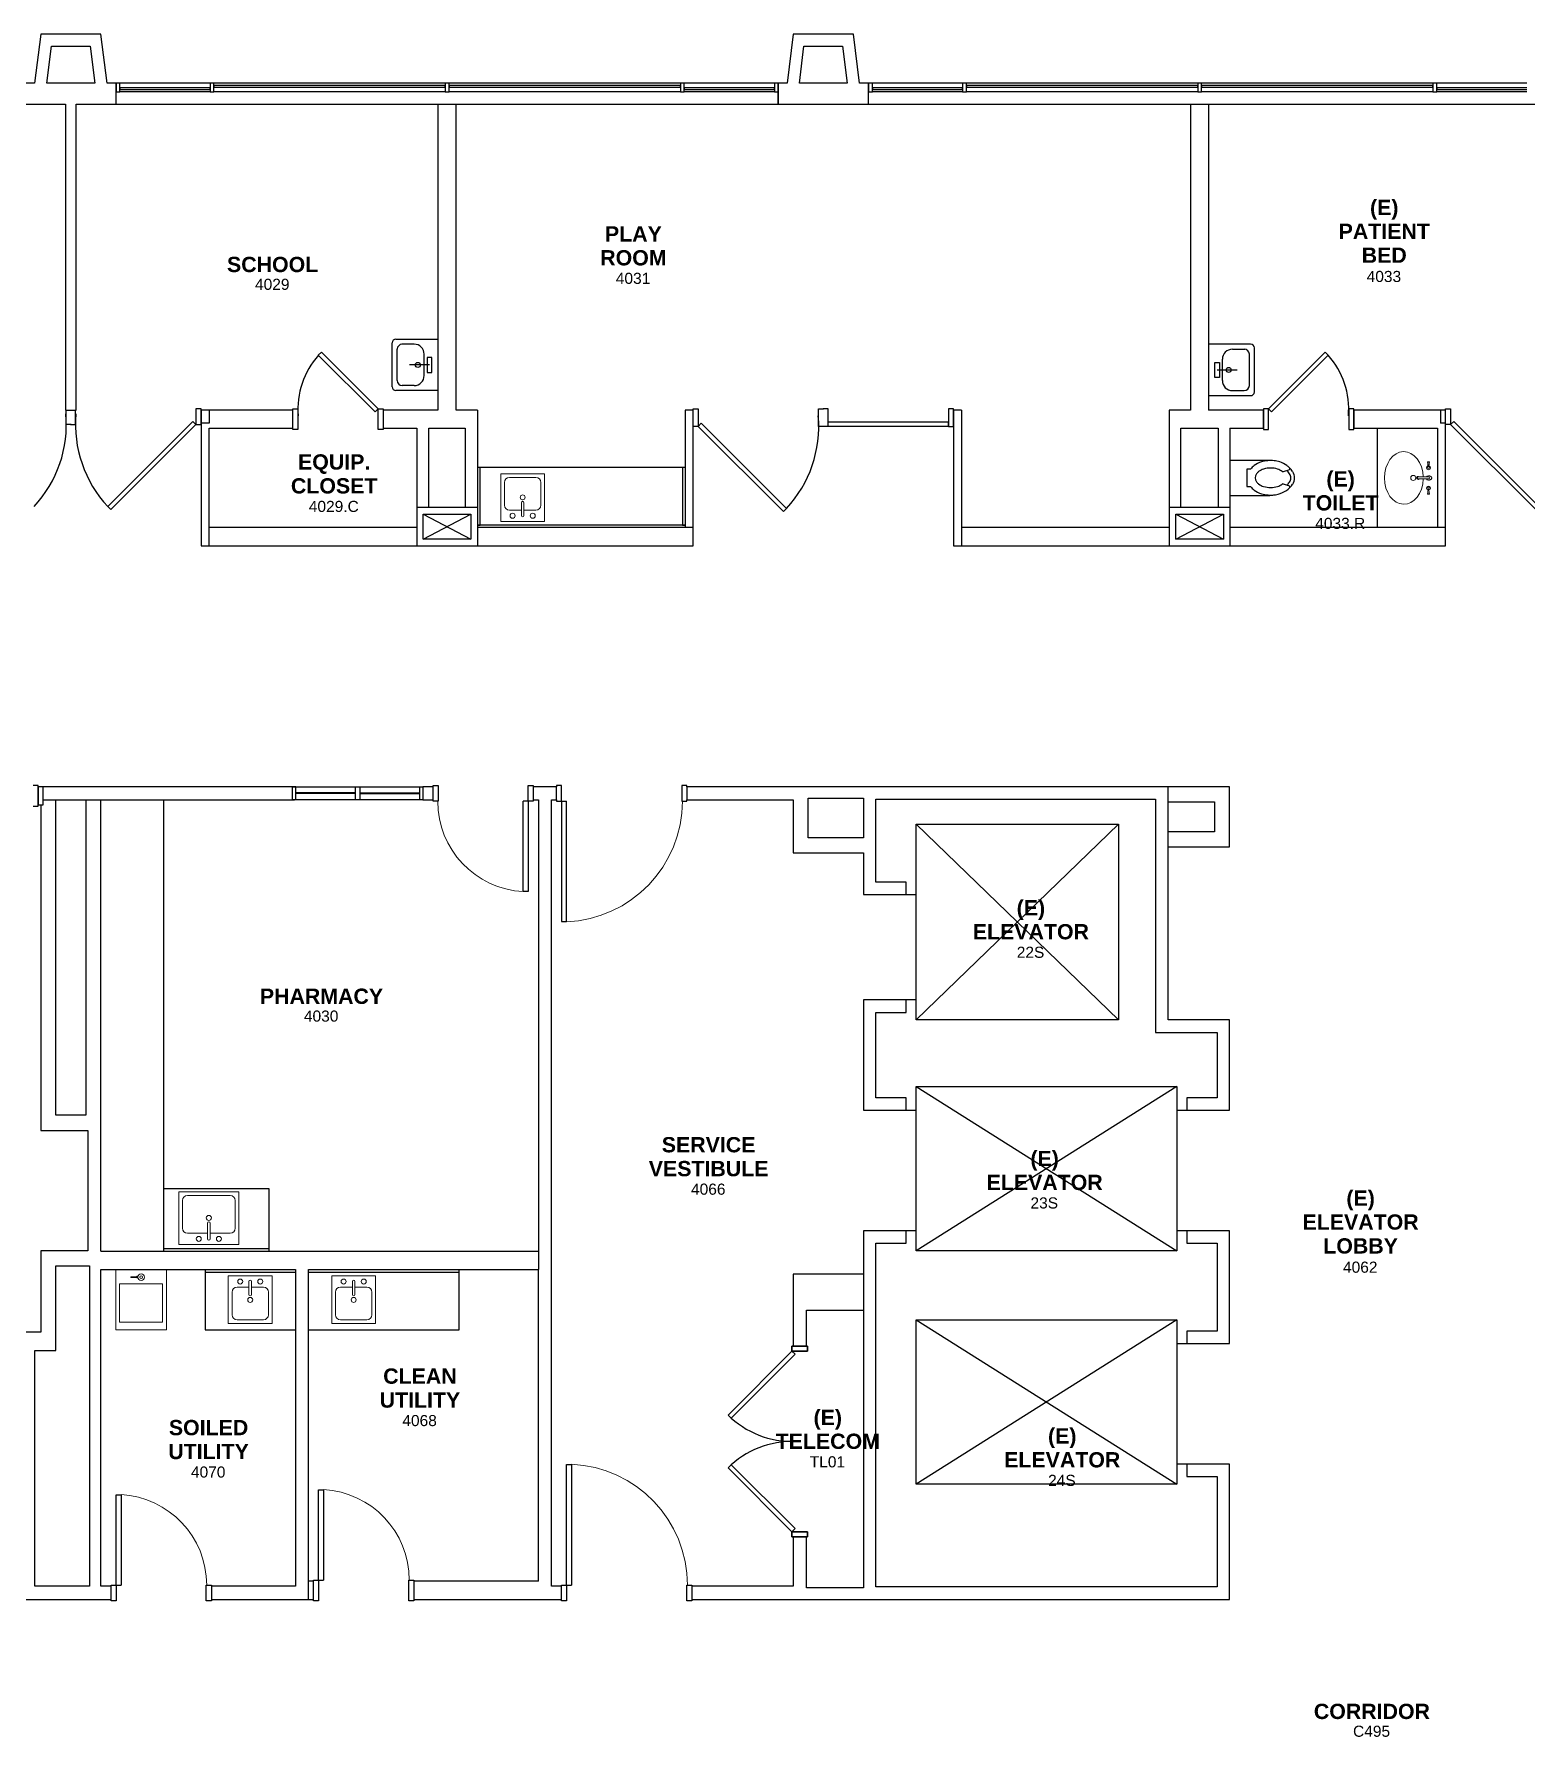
# Model space of a CAD drawing. Header units: inches. Extents: x -3235 to 3296, y 161 to 2924.
# Drawn here: x 1766 to 2361, y 1898 to 2576 of the extents above; entities that cross this region are included whole.
import ezdxf

# ---------------------------------------------------------------- set-up
doc = ezdxf.new("R2010")
doc.units = ezdxf.units.IN
doc.header["$LTSCALE"] = 96
doc.header["$MEASUREMENT"] = 0
for name, color, linetype, lineweight in [('A-AREA-IDEN', 4, 'CONTINUOUS', 9), ('A-DOOR-FRAM', 1, 'CONTINUOUS', 30), ('A-GLAZ-FRAM', 6, 'CONTINUOUS', 30)]:
    doc.layers.add(name, color=color, linetype=linetype, lineweight=lineweight)
for name, color, linetype in [('A-DOOR', 2, 'CONTINUOUS'), ('A-FLOR-CASE', 3, 'CONTINUOUS'), ('A-FLOR-EVTR', 1, 'CONTINUOUS'), ('A-FLOR-PFIX', 2, 'CONTINUOUS'), ('A-GLAZ', 2, 'CONTINUOUS'), ('A-GLAZ-SILL', 1, 'CONTINUOUS'), ('A-SHAFT', 1, 'CONTINUOUS'), ('A-WALL-FULL', 6, 'CONTINUOUS')]:
    doc.layers.add(name, color=color, linetype=linetype)
doc.styles.add('ARIAL', font='arial.ttf')
doc.styles.add('Arial_B', font='arialbd.ttf', dxfattribs={"height": 6.088537})

# ---------------------------------------------------------------- blocks, each defined once
blk = doc.blocks.new('Summit-door-single-wrapped - 48x84-F-4089986-258679-fp04')
at = {"layer": 'A-DOOR', "lineweight": 30}
for p, q in [((18.75, 48.56), (18.75, 0.56)), ((20.75, 48.56), (18.75, 48.56)), ((20.75, 0.56), (20.75, 48.56)), ((20.75, 0.56), (18.75, 0.56))]:
    blk.add_line(p, q, dxfattribs=at)
at = {"layer": 'A-DOOR', "lineweight": 9}
blk.add_arc((20.75, 0.56), 48.18, 92.37887, 180.00139, dxfattribs=at)
at = {"layer": 'A-DOOR-FRAM'}
for p, q in [((-29.25, 0.56), (-29.25, 0.06)), ((-27.25, 0.56), (-29.25, 0.56)), ((-27.25, -5.69), (-27.25, 0.56)), ((22.75, 0.56), (20.75, 0.56)), ((20.75, 0.56), (20.75, -5.69)), ((22.75, 0.06), (22.75, 0.56)), ((-29.25, -5.19), (-29.25, -5.69)), ((-29.25, -5.69), (-27.25, -5.69)), ((20.75, -5.69), (22.75, -5.69)), ((22.75, -5.69), (22.75, -5.19))]:
    blk.add_line(p, q, dxfattribs=at)
blk = doc.blocks.new('Summit-door-single-wrapped - 36x84-F-4089950-258679-fp04')
at = {"layer": 'A-DOOR', "lineweight": 30}
for p, q in [((14.75, -0.56), (12.75, -0.56)), ((12.75, -36.56), (12.75, -0.56)), ((14.75, -0.56), (14.75, -36.56)), ((14.75, -36.56), (12.75, -36.56))]:
    blk.add_line(p, q, dxfattribs=at)
at = {"layer": 'A-DOOR', "lineweight": 9}
blk.add_arc((14.75, -0.56), 36.14, 179.99842, 266.82747, dxfattribs=at)
at = {"layer": 'A-DOOR-FRAM'}
for p, q in [((-23.25, 5.69), (-21.25, 5.69)), ((-23.25, 5.19), (-23.25, 5.69)), ((-21.25, 5.69), (-21.25, -0.56)), ((14.75, 5.69), (16.75, 5.69)), ((14.75, -0.56), (14.75, 5.69)), ((16.75, 5.69), (16.75, 5.19)), ((-23.25, -0.56), (-23.25, -0.06)), ((-21.25, -0.56), (-23.25, -0.56)), ((16.75, -0.56), (14.75, -0.56)), ((16.75, -0.06), (16.75, -0.56))]:
    blk.add_line(p, q, dxfattribs=at)
blk = doc.blocks.new('Summit-door-single-wrapped - 36x84-F-4090012-258679-fp04')
at = {"layer": 'A-DOOR', "lineweight": 30}
for p, q in [((14.75, -1.56), (12.75, -1.56)), ((12.75, -37.56), (12.75, -1.56)), ((14.75, -1.56), (14.75, -37.56)), ((14.75, -37.56), (12.75, -37.56))]:
    blk.add_line(p, q, dxfattribs=at)
at = {"layer": 'A-DOOR', "lineweight": 9}
blk.add_arc((14.75, -1.56), 36.14, 179.99842, 266.82747, dxfattribs=at)
at = {"layer": 'A-DOOR-FRAM'}
for p, q in [((-23.25, 6.69), (-21.25, 6.69)), ((-23.25, 6.19), (-23.25, 6.69)), ((-21.25, 6.69), (-21.25, -1.56)), ((14.75, 6.69), (16.75, 6.69)), ((14.75, -1.56), (14.75, 6.69)), ((16.75, 6.69), (16.75, 6.19)), ((-23.25, -1.56), (-23.25, -1.06)), ((-21.25, -1.56), (-23.25, -1.56)), ((16.75, -1.56), (14.75, -1.56)), ((16.75, -1.06), (16.75, -1.56))]:
    blk.add_line(p, q, dxfattribs=at)
blk = doc.blocks.new('Summit-door-single-wrapped - 48x84-F-4089983-258679-fp04')
at = {"layer": 'A-DOOR', "lineweight": 30}
for p, q in [((20.75, -0.56), (18.75, -0.56)), ((18.75, -48.56), (18.75, -0.56)), ((20.75, -0.56), (20.75, -48.56)), ((20.75, -48.56), (18.75, -48.56))]:
    blk.add_line(p, q, dxfattribs=at)
at = {"layer": 'A-DOOR', "lineweight": 9}
blk.add_arc((20.75, -0.56), 48.18, 179.99861, 267.62113, dxfattribs=at)
at = {"layer": 'A-DOOR-FRAM'}
for p, q in [((-29.25, 5.69), (-27.25, 5.69)), ((-29.25, 5.19), (-29.25, 5.69)), ((-27.25, 5.69), (-27.25, -0.56)), ((20.75, 5.69), (22.75, 5.69)), ((20.75, -0.56), (20.75, 5.69)), ((22.75, 5.69), (22.75, 5.19)), ((-29.25, -0.56), (-29.25, -0.06)), ((-27.25, -0.56), (-29.25, -0.56)), ((22.75, -0.56), (20.75, -0.56)), ((22.75, -0.06), (22.75, -0.56))]:
    blk.add_line(p, q, dxfattribs=at)
blk = doc.blocks.new('cw-countertop-one-side - cw-countertop-one-side-24D-1624115-258679-fp04')
at = {"layer": 'A-FLOR-CASE'}
blk.add_line((15.63, 11.5), (-24, 11.5), dxfattribs=at)
blk = doc.blocks.new('cw-countertop-one-side - cw-countertop-one-side-24D-4114668-258679-fp04')
at = {"layer": 'A-FLOR-CASE'}
for p, q in [((-24, 11.5), (58.75, 11.5)), ((-23, 11.5), (-24, 11.5)), ((-23, -11.5), (-23, 11.5)), ((58.75, 11.5), (57.75, 11.5)), ((57.75, 11.5), (57.75, -11.5)), ((-24, -11.5), (-23, -11.5)), ((-23, -11.5), (57.75, -11.5)), ((57.75, -11.5), (58.75, -11.5))]:
    blk.add_line(p, q, dxfattribs=at)
blk = doc.blocks.new('Summit-door-single-wrapped1 - 36x84-F 2-4377642-258679-fp04')
at = {"layer": 'A-DOOR', "lineweight": 30}
for p, q in [((14.75, -0.56), (12.75, -0.56)), ((12.75, -36.56), (12.75, -0.56)), ((14.75, -0.56), (14.75, -36.56)), ((14.75, -36.56), (12.75, -36.56))]:
    blk.add_line(p, q, dxfattribs=at)
at = {"layer": 'A-DOOR', "lineweight": 9}
blk.add_arc((14.75, -0.56), 36.14, 179.99842, 266.82747, dxfattribs=at)
at = {"layer": 'A-DOOR-FRAM'}
for p, q in [((-23.25, 5.69), (-21.25, 5.69)), ((-23.25, 5.19), (-23.25, 5.69)), ((-21.25, 5.69), (-21.25, -0.56)), ((14.75, 5.69), (16.75, 5.69)), ((14.75, -0.56), (14.75, 5.69)), ((16.75, 5.69), (16.75, 5.19)), ((-23.25, -0.56), (-23.25, -0.06)), ((-21.25, -0.56), (-23.25, -0.56)), ((16.75, -0.56), (14.75, -0.56)), ((16.75, -0.06), (16.75, -0.56))]:
    blk.add_line(p, q, dxfattribs=at)
blk = doc.blocks.new('cw-countertop-one-side - cw-countertop-one-side-24D-4384442-258679-fp04')
at = {"layer": 'A-FLOR-CASE'}
for p, q in [((-24, 12.5), (-24, 11.5)), ((-24, 11.5), (-24, -11.5)), ((-24, 11.5), (12, 11.5)), ((-24, -11.5), (12, -11.5))]:
    blk.add_line(p, q, dxfattribs=at)
blk = doc.blocks.new('cw-countertop-one-side - cw-countertop-one-side-24D-4384445-258679-fp04')
at = {"layer": 'A-FLOR-CASE'}
for p, q in [((36, 11.5), (-24, 11.5)), ((-24, 11.5), (-24, -11.5)), ((36, -11.5), (-24, -11.5)), ((-24, -11.5), (-24, -12.5))]:
    blk.add_line(p, q, dxfattribs=at)
blk = doc.blocks.new('cw-countertop-one-side - cw-countertop-one-side-25D-4399708-258679-fp04')
at = {"layer": 'A-FLOR-CASE'}
for p, q in [((-24, 12.5), (-24, 11.5)), ((-24, 11.5), (-24, -12.5)), ((-24, 11.5), (18, 11.5)), ((-24, -12.5), (18, -12.5))]:
    blk.add_line(p, q, dxfattribs=at)

msp = doc.modelspace()

# ---------------------------------------------------------------- linework, layer by layer
at = {"layer": 'A-DOOR'}
for p, q in [((1880.37, 2449.75), (1879.14, 2448.51)), ((1879.14, 2448.51), (1901.76, 2425.89)), ((1903, 2427.12), (1880.37, 2449.75)), ((2258, 2427.12), (2280.63, 2449.75)), ((2281.86, 2448.51), (2259.24, 2425.89)), ((2280.63, 2449.75), (2281.86, 2448.51)), ((1903, 2427.12), (1901.76, 2425.89)), ((2082.38, 2427.12), (2080.38, 2427.12)), ((2082.38, 2420.13), (2082.38, 2427.12)), ((2132.38, 2427.12), (2130.38, 2427.12)), ((2130.38, 2427.12), (2130.38, 2420.12)), ((2132.38, 2420.12), (2132.38, 2427.12)), ((2258, 2427.12), (2259.24, 2425.89)), ((1795.2, 2388.17), (1829.14, 2422.11)), ((1830.38, 2420.87), (1796.43, 2386.93)), ((1830.38, 2420.87), (1829.14, 2422.11)), ((2030.63, 2420.12), (2031.86, 2421.36)), ((2030.63, 2420.12), (2064.57, 2386.18)), ((2065.8, 2387.42), (2031.86, 2421.36)), ((2130.38, 2420.13), (2078.67, 2420.12)), ((2082.38, 2421.88), (2130.38, 2421.88)), ((2130.38, 2420.13), (2130.38, 2421.88)), ((2130.38, 2420.12), (2132.38, 2420.12)), ((2330.63, 2420.87), (2331.86, 2422.11)), ((2330.63, 2420.87), (2364.57, 2386.93)), ((2365.8, 2388.17), (2331.86, 2422.11)), ((1796.43, 2386.93), (1795.2, 2388.17)), ((2064.57, 2386.18), (2065.8, 2387.42)), ((2068, 2051.5), (2042.54, 2026.04)), ((2043.78, 2024.81), (2069.24, 2050.26)), ((2074.25, 2053.5), (2068, 2053.5)), ((2068, 2053.5), (2068, 2051.5)), ((2068, 2051.5), (2074.25, 2051.5)), ((2068, 2051.5), (2069.24, 2050.26)), ((2074.25, 2051.5), (2074.25, 2053.5)), ((2042.54, 2026.04), (2043.78, 2024.81)), ((2042.54, 2004.96), (2043.78, 2006.19)), ((2068, 1979.5), (2042.54, 2004.96)), ((2043.78, 2006.19), (2069.24, 1980.74)), ((2068, 1979.5), (2069.24, 1980.74)), ((2074.25, 1979.5), (2068, 1979.5)), ((2068, 1979.5), (2068, 1977.5)), ((2068, 1977.5), (2074.25, 1977.5)), ((2074.25, 1977.5), (2074.25, 1979.5))]:
    msp.add_line(p, q, dxfattribs=at)
for centre, radius, start, end in [((1903, 2427.12), 31.98, 138.13643, 185), ((2258, 2427.12), 31.98, 355, 41.86357), ((1730.63, 2420.87), 48.05, 317.08738, 5), ((1830.38, 2420.87), 48.05, 175, 222.91262), ((2030.63, 2420.12), 48.05, 317.08738, 5), ((2068, 2051.5), 36, 227.78631, 275), ((2068, 1979.5), 36, 85, 132.21369)]:
    msp.add_arc(centre, radius, start, end, dxfattribs=at)
at = {"layer": 'A-FLOR-CASE'}
for p, q in [((1817.5, 2092.25), (1817.5, 2271.25)), ((1817.5, 2091.25), (1817.5, 2092.25))]:
    msp.add_line(p, q, dxfattribs=at)
at = {"layer": 'A-FLOR-EVTR'}
for p, q in [((2117.5, 2261.5), (2198.25, 2261.5)), ((2117.5, 2183.5), (2117.5, 2261.5)), ((2117.5, 2261.5), (2198.25, 2183.5)), ((2198.25, 2261.5), (2117.5, 2183.5)), ((2198.25, 2261.5), (2198.25, 2183.5)), ((2198.25, 2183.5), (2117.5, 2183.5)), ((2117.5, 2157), (2221.5, 2157)), ((2117.5, 2091.5), (2117.5, 2157)), ((2117.5, 2157), (2221.5, 2091.5)), ((2221.5, 2157), (2117.5, 2091.5)), ((2221.5, 2157), (2221.5, 2091.5)), ((2221.5, 2091.5), (2117.5, 2091.5)), ((2117.5, 2064), (2221.5, 2064)), ((2117.5, 1998.5), (2117.5, 2064)), ((2117.5, 2064), (2221.5, 1998.5)), ((2221.5, 2064), (2117.5, 1998.5)), ((2221.5, 2064), (2221.5, 1998.5)), ((2221.5, 1998.5), (2117.5, 1998.5))]:
    msp.add_line(p, q, dxfattribs=at)
at = {"layer": 'A-FLOR-PFIX'}
for p, q in [((1908.62, 2435.87), (1908.62, 2453.37)), ((1910.12, 2454.87), (1926.87, 2454.87)), ((1910.62, 2438.37), (1910.62, 2451.07)), ((1917.37, 2452.87), (1912.43, 2452.87)), ((1925.87, 2454.87), (1926.87, 2454.87)), ((2250.87, 2452.87), (2234.12, 2452.87)), ((2235.12, 2452.87), (2234.12, 2452.87)), ((2243.62, 2450.87), (2248.57, 2450.87)), ((2252.37, 2433.87), (2252.37, 2451.37)), ((1923.5, 2444.62), (1915.5, 2444.62)), ((1921.37, 2440.37), (1921.37, 2448.87)), ((1924.36, 2447.62), (1922.56, 2447.62)), ((1922.56, 2447.62), (1922.56, 2441.62)), ((1924.36, 2441.62), (1924.36, 2447.62)), ((2236.64, 2445.62), (2238.44, 2445.62)), ((2236.64, 2439.62), (2236.64, 2445.62)), ((2238.44, 2445.62), (2238.44, 2439.62)), ((2239.62, 2438.37), (2239.62, 2446.87)), ((2250.37, 2436.37), (2250.37, 2449.07)), ((1922.56, 2441.62), (1924.36, 2441.62)), ((2238.44, 2439.62), (2236.64, 2439.62)), ((2237.5, 2442.62), (2245.5, 2442.62)), ((1926.87, 2434.37), (1910.12, 2434.37)), ((1917.37, 2436.37), (1912.62, 2436.37)), ((1926.87, 2434.37), (1925.87, 2434.37)), ((2234.12, 2432.37), (2250.87, 2432.37)), ((2234.12, 2432.37), (2235.12, 2432.37)), ((2243.62, 2434.37), (2248.37, 2434.37)), ((1778.63, 2420.87), (1778.63, 2426.62)), ((1782.38, 2420.87), (1782.38, 2426.62)), ((1832.38, 2427.12), (1830.38, 2427.12)), ((1830.38, 2427.12), (1830.38, 2420.87)), ((1832.38, 2420.87), (1832.38, 2427.12)), ((1869, 2418.87), (1869, 2427.12)), ((1869, 2427.12), (1871, 2427.12)), ((1871, 2427.12), (1871, 2418.87)), ((1903, 2418.87), (1903, 2427.12)), ((1903, 2427.12), (1905, 2427.12)), ((1905, 2427.12), (1905, 2418.87)), ((2028.63, 2420.12), (2028.63, 2427.12)), ((2028.63, 2427.12), (2030.63, 2427.12)), ((2030.63, 2427.12), (2030.63, 2420.12)), ((2078.63, 2420.12), (2078.63, 2427.12)), ((2078.63, 2427.12), (2080.63, 2427.12)), ((2256, 2427.12), (2256, 2418.87)), ((2258, 2427.12), (2256, 2427.12)), ((2258, 2418.87), (2258, 2427.12)), ((2290, 2427.12), (2290, 2418.87)), ((2292, 2427.12), (2290, 2427.12)), ((2292, 2418.87), (2292, 2427.12)), ((2328.63, 2420.87), (2328.63, 2427.12)), ((2328.63, 2427.12), (2330.63, 2427.12)), ((2330.63, 2427.12), (2330.63, 2420.87)), ((1780.63, 2420.87), (1778.63, 2420.87)), ((1780.38, 2420.87), (1782.38, 2420.87)), ((1830.38, 2420.87), (1832.38, 2420.87)), ((1871, 2418.87), (1869, 2418.87)), ((1905, 2418.87), (1903, 2418.87)), ((2030.63, 2420.12), (2028.63, 2420.12)), ((2256, 2418.87), (2258, 2418.87)), ((2290, 2418.87), (2292, 2418.87)), ((2330.63, 2420.87), (2328.63, 2420.87)), ((2259.13, 2406.56), (2242.63, 2406.56)), ((2250.89, 2403.11), (2249.34, 2403.11)), ((2249.34, 2403.11), (2249.34, 2396.11)), ((2263.93, 2402.09), (2266.13, 2402.81)), ((2266.15, 2396.4), (2263.93, 2397.14)), ((2242.63, 2392.56), (2257.5, 2392.56)), ((2249.34, 2396.11), (2250.89, 2396.11)), ((1767.5, 2277), (1765.5, 2277)), ((1767.5, 2268.75), (1767.5, 2277)), ((1765.5, 2268.75), (1767.5, 2268.75)), ((2068, 2053.5), (2074.25, 2053.5)), ((2068, 2051.5), (2068, 2053.5)), ((2074.25, 2051.5), (2068, 2051.5)), ((2074.25, 2053.5), (2074.25, 2051.5)), ((2068, 1979.5), (2074.25, 1979.5)), ((2068, 1977.5), (2068, 1979.5)), ((2074.25, 1977.5), (2068, 1977.5)), ((2074.25, 1979.5), (2074.25, 1977.5))]:
    msp.add_line(p, q, dxfattribs=at)
at = {"layer": 'A-FLOR-PFIX', "lineweight": 9}
for p, q in [((2321.48, 2405.7), (2321.43, 2405.82)), ((2321.51, 2405.57), (2321.48, 2405.7)), ((2321.53, 2405.43), (2321.51, 2405.57)), ((2321.55, 2405.28), (2321.53, 2405.43)), ((2321.57, 2405.11), (2321.55, 2405.28)), ((2321.58, 2404.94), (2321.57, 2405.11)), ((2321.59, 2404.76), (2321.58, 2404.94)), ((2321.6, 2404.57), (2321.59, 2404.76)), ((2321.61, 2404.33), (2321.6, 2404.57)), ((2321.61, 2404.13), (2321.61, 2404.36)), ((2321.61, 2403.89), (2321.61, 2404.13)), ((2321.99, 2404.36), (2321.98, 2404.13)), ((2321.98, 2404.13), (2321.98, 2403.89)), ((2322, 2404.76), (2321.99, 2404.57)), ((2321.99, 2404.57), (2321.99, 2404.33)), ((2322.01, 2404.94), (2322, 2404.76)), ((2322.03, 2405.11), (2322.01, 2404.94)), ((2322.04, 2405.28), (2322.03, 2405.11)), ((2322.06, 2405.43), (2322.04, 2405.28)), ((2322.08, 2405.57), (2322.06, 2405.43)), ((2322.12, 2405.7), (2322.08, 2405.57)), ((2322.16, 2405.82), (2322.12, 2405.7)), ((1969.38, 2401.25), (1951.88, 2401.25)), ((1951.88, 2401.25), (1951.88, 2382.25)), ((1953.38, 2397.75), (1953.38, 2388.75)), ((1965.88, 2399.75), (1955.38, 2399.75)), ((1967.88, 2388.75), (1967.88, 2397.75)), ((1969.38, 2382.25), (1969.38, 2401.25)), ((2318.12, 2399.97), (2317.81, 2399.97)), ((2318.12, 2399.16), (2317.81, 2399.16)), ((2318.12, 2399.97), (2321.01, 2399.97)), ((2321.01, 2399.16), (2318.12, 2399.16)), ((2321.8, 2399.97), (2321.01, 2399.97)), ((2321.8, 2399.16), (2321.01, 2399.16)), ((1960.13, 2384.5), (1960.13, 2389.75)), ((1961.13, 2384.5), (1961.13, 2389.75)), ((2321.43, 2393.31), (2321.48, 2393.42)), ((2321.48, 2393.42), (2321.51, 2393.55)), ((2321.51, 2393.55), (2321.54, 2393.7)), ((2321.54, 2393.7), (2321.55, 2393.85)), ((2321.55, 2393.85), (2321.57, 2394.01)), ((2321.57, 2394.01), (2321.58, 2394.18)), ((2321.58, 2394.18), (2321.59, 2394.36)), ((2321.59, 2394.36), (2321.6, 2394.56)), ((2321.6, 2394.56), (2321.61, 2394.8)), ((2321.61, 2395), (2321.61, 2395.24)), ((2321.61, 2394.77), (2321.61, 2395)), ((2321.98, 2395.24), (2321.98, 2395)), ((2321.98, 2395), (2321.99, 2394.77)), ((2321.99, 2394.8), (2321.99, 2394.56)), ((2321.99, 2394.56), (2322, 2394.36)), ((2322, 2394.36), (2322.01, 2394.18)), ((2322.01, 2394.18), (2322.03, 2394.01)), ((2322.03, 2394.01), (2322.04, 2393.85)), ((2322.04, 2393.85), (2322.06, 2393.7)), ((2322.06, 2393.7), (2322.08, 2393.55)), ((2322.08, 2393.55), (2322.12, 2393.42)), ((2322.12, 2393.42), (2322.17, 2393.31)), ((1955.38, 2386.75), (1960.13, 2386.75)), ((1961.13, 2386.75), (1965.88, 2386.75)), ((1951.88, 2382.25), (1969.38, 2382.25)), ((1823.5, 2115), (1847.5, 2115)), ((1823.5, 2094), (1823.5, 2115)), ((1825, 2100.5), (1825, 2111.5)), ((1827, 2113.5), (1844, 2113.5)), ((1846, 2111.5), (1846, 2100.5)), ((1847.5, 2115), (1847.5, 2094)), ((1835, 2098.5), (1827, 2098.5)), ((1835, 2096.25), (1835, 2102.5)), ((1836, 2096.25), (1836, 2102.5)), ((1844, 2098.5), (1836, 2098.5)), ((1847.5, 2094), (1823.5, 2094)), ((1798.44, 2060), (1798.44, 2084)), ((1798.44, 2084), (1818.56, 2084)), ((1818.56, 2084), (1818.56, 2060)), ((1799.94, 2063.04), (1799.94, 2078.29)), ((1799.94, 2078.29), (1817.06, 2078.29)), ((1806.79, 2081.16), (1804.52, 2081.16)), ((1804.52, 2080.84), (1806.79, 2080.84)), ((1806.79, 2081.34), (1806.79, 2080.66)), ((1807.21, 2081.34), (1806.79, 2081.34)), ((1806.79, 2080.66), (1807.21, 2080.66)), ((1817.06, 2078.29), (1817.06, 2063.04)), ((1860.75, 2081.5), (1843.25, 2081.5)), ((1843.25, 2081.5), (1843.25, 2062.5)), ((1851.5, 2079.25), (1851.5, 2074)), ((1852.5, 2079.25), (1852.5, 2074)), ((1860.75, 2062.5), (1860.75, 2081.5)), ((1884.5, 2062.5), (1884.5, 2081.5)), ((1884.5, 2081.5), (1902, 2081.5)), ((1892.75, 2079.25), (1892.75, 2074)), ((1893.75, 2079.25), (1893.75, 2074)), ((1902, 2081.5), (1902, 2062.5)), ((1844.75, 2075), (1844.75, 2066)), ((1851.5, 2077), (1846.75, 2077)), ((1857.25, 2077), (1852.5, 2077)), ((1859.25, 2066), (1859.25, 2075)), ((1886, 2066), (1886, 2075)), ((1888, 2077), (1892.75, 2077)), ((1893.75, 2077), (1898.5, 2077)), ((1900.5, 2075), (1900.5, 2066)), ((1846.75, 2064), (1857.25, 2064)), ((1898.5, 2064), (1888, 2064)), ((1818.56, 2060), (1798.44, 2060)), ((1817.06, 2063.04), (1799.94, 2063.04)), ((1843.25, 2062.5), (1860.75, 2062.5)), ((1902, 2062.5), (1884.5, 2062.5))]:
    msp.add_line(p, q, dxfattribs=at)
at = {"layer": 'A-FLOR-PFIX'}
for centre in [(1918.87, 2444.62), (2242.12, 2442.62)]:
    msp.add_circle(centre, 1, dxfattribs=at)
at = {"layer": 'A-FLOR-PFIX', "lineweight": 9}
for centre, radius in [((2321.8, 2403.56), 0.375), ((2315.73, 2399.56), 1), ((2321.8, 2395.56), 0.375), ((1808.5, 2081), 1.34), ((1808.5, 2081), 0.571)]:
    msp.add_circle(centre, radius, dxfattribs=at)
at = {"layer": 'A-FLOR-PFIX'}
for centre, radius, start, end in [((1910.12, 2453.37), 1.5, 90, 180), ((1912.62, 2450.87), 2, 90, 180), ((1917.37, 2448.87), 4, 0, 90), ((2243.62, 2446.87), 4, 90, 180), ((2248.37, 2448.87), 2, 0, 90), ((2250.87, 2451.37), 1.5, 0, 90), ((1912.62, 2438.37), 2, 180, 270), ((1917.37, 2440.37), 4, 270, 0), ((2243.62, 2438.37), 4, 180, 270), ((1910.12, 2435.87), 1.5, 180, 270), ((2248.37, 2436.37), 2, 270, 0), ((2250.87, 2433.87), 1.5, 270, 0), ((2256.73, 2398.53), 7.43, 126.67228, 141.86476), ((2258, 2396.82), 9.56, 107.14136, 126.67228), ((2258, 2396.82), 6.56, 107.14137, 126.67237), ((2258.84, 2394.12), 12.38, 83.41413, 107.14136), ((2258.84, 2394.12), 9.38, 90.00002, 107.14137), ((2258.84, 2394.12), 9.38, 72.85864, 89.99998), ((2258.84, 2394.12), 12.38, 72.85836, 83.41408), ((2259.67, 2396.82), 6.56, 54.48291, 72.85864), ((2259.67, 2396.82), 9.56, 53.31538, 72.85836), ((2260.94, 2398.53), 7.43, 43.42584, 53.31189), ((2265.97, 2403.29), 0.5, 288.24382, 43.42586), ((2260.76, 2397.64), 8.18, 32.76152, 46.69026), ((2255.47, 2399.61), 2.76, 143.41905, 216.58095), ((2256.73, 2398.53), 4.43, 126.67237, 141.86477), ((2256.73, 2400.7), 4.43, 218.13523, 233.32763), ((2258, 2402.41), 6.56, 233.32763, 252.85863), ((2258.84, 2405.11), 9.38, 252.85863, 269.99998), ((2258.84, 2405.11), 9.38, 270.00002, 287.14136), ((2259.67, 2402.41), 6.56, 287.14136, 305.51709), ((2263.77, 2402.56), 0.5, 234.48291, 288.24382), ((2263.77, 2396.66), 0.5, 71.75617, 125.51709), ((2260.76, 2401.49), 8.18, 302.76833, 327.23828), ((2260.76, 2397.64), 6.68, 32.76168, 47.24351), ((2260.76, 2401.49), 6.68, 313.68582, 327.23841), ((2266, 2395.93), 0.5, 314.32793, 71.75617), ((2263.76, 2399.56), 3.12, 359.99997, 32.76168), ((2263.76, 2399.56), 3.12, 327.23841, 0.00003), ((2263.76, 2399.56), 4.62, 359.99996, 32.76152), ((2263.76, 2399.56), 4.62, 327.23828, 0.00004), ((2256.73, 2400.7), 7.43, 218.13522, 233.32779), ((2258, 2402.41), 9.56, 233.32779, 252.85852), ((2258.84, 2405.11), 12.38, 252.85852, 278.26506), ((2257.5, 2409.4), 16.84, 270, 284.92881), ((2258.79, 2404.55), 11.82, 284.92881, 302.76833)]:
    msp.add_arc(centre, radius, start, end, dxfattribs=at)
at = {"layer": 'A-FLOR-PFIX', "lineweight": 9}
for centre, radius, start, end in [((2321.8, 2403.56), 0.787, 103.91607, 76.08393), ((1955.38, 2397.75), 2, 90, 180), ((1965.88, 2397.75), 2, 0, 90), ((2317.69, 2399.56), 0.594, 42.97749, 316.70864), ((2317.81, 2399.56), 0.406, 90, 270), ((2321.8, 2399.56), 0.89, 90, 152.85913), ((2321.8, 2399.56), 0.89, 207.14087, 270), ((2321.8, 2395.56), 0.787, 283.91607, 256.08393), ((2321.8, 2399.56), 0.406, 270, 90), ((1960.63, 2391.84), 1, 0, 180), ((1960.63, 2391.84), 1, 180, 0), ((1960.63, 2389.75), 0.5, 0, 180), ((1955.38, 2388.75), 2, 180, 270), ((1956.63, 2384.5), 1, 0, 180), ((1956.63, 2384.5), 1, 180, 0), ((1960.63, 2384.5), 0.5, 180, 0), ((1964.63, 2384.5), 1, 0, 180), ((1964.63, 2384.5), 1, 180, 0), ((1965.88, 2388.75), 2, 270, 0), ((1827, 2111.5), 2, 90, 180), ((1844, 2111.5), 2, 0, 90), ((1835.5, 2104.59), 1, 0, 180), ((1835.5, 2104.59), 1, 180, 0), ((1827, 2100.5), 2, 180, 270), ((1835.5, 2102.5), 0.5, 0, 180), ((1844, 2100.5), 2, 270, 0), ((1831.5, 2096.25), 1, 0, 180), ((1831.5, 2096.25), 1, 180, 0), ((1835.5, 2096.25), 0.5, 180, 0), ((1839.5, 2096.25), 1, 0, 180), ((1839.5, 2096.25), 1, 180, 0), ((1804.52, 2081), 0.156, 90, 270), ((1848, 2079.25), 1, 0, 180), ((1848, 2079.25), 1, 180, 0), ((1852, 2079.25), 0.5, 0, 180), ((1856, 2079.25), 1, 0, 180), ((1856, 2079.25), 1, 180, 0), ((1889.25, 2079.25), 1, 0, 180), ((1889.25, 2079.25), 1, 180, 0), ((1893.25, 2079.25), 0.5, 0, 180), ((1897.25, 2079.25), 1, 0, 180), ((1897.25, 2079.25), 1, 180, 0), ((1846.75, 2075), 2, 90, 180), ((1852, 2071.91), 1, 0, 180), ((1852, 2071.91), 1, 180, 0), ((1852, 2074), 0.5, 180, 0), ((1857.25, 2075), 2, 0, 90), ((1888, 2075), 2, 90, 180), ((1893.25, 2071.91), 1, 0, 180), ((1893.25, 2071.91), 1, 180, 0), ((1893.25, 2074), 0.5, 180, 0), ((1898.5, 2075), 2, 0, 90), ((1846.75, 2066), 2, 180, 270), ((1857.25, 2066), 2, 270, 0), ((1888, 2066), 2, 180, 270), ((1898.5, 2066), 2, 270, 0)]:
    msp.add_arc(centre, radius, start, end, dxfattribs=at)
msp.add_ellipse((2311.98, 2399.56), major_axis=(0, 10.5), ratio=0.737968, start_param=4.751065, end_param=10.956898, dxfattribs=at)
for points, knots in [([(2321.43, 2405.82), (2321.42, 2405.83), (2321.4, 2405.86), (2321.39, 2405.88), (2321.39, 2405.89), (2321.38, 2405.89), (2321.38, 2405.9), (2321.38, 2405.91), (2321.38, 2405.91), (2321.38, 2405.92), (2321.39, 2405.93), (2321.4, 2405.94), (2321.43, 2405.96), (2321.53, 2406.01), (2321.69, 2406.04), (2321.8, 2406.04)], [-1, -1, -1, -1, -0.958333, -0.916667, -0.895833, -0.869792, -0.833333, -0.791667, -0.75, -0.708333, -0.666667, -0.583333, -0.5, -0.333333, 0, 0, 0, 0]), ([(2321.8, 2406.04), (2321.85, 2406.04), (2321.96, 2406.03), (2322.07, 2406), (2322.12, 2405.98), (2322.15, 2405.96), (2322.17, 2405.96), (2322.18, 2405.95), (2322.19, 2405.94), (2322.2, 2405.93), (2322.21, 2405.93), (2322.21, 2405.92), (2322.21, 2405.91), (2322.21, 2405.91), (2322.21, 2405.9), (2322.21, 2405.89), (2322.21, 2405.89), (2322.2, 2405.88), (2322.19, 2405.86), (2322.17, 2405.83), (2322.16, 2405.82)], [-1, -1, -1, -1, -0.833333, -0.666667, -0.583333, -0.541667, -0.5, -0.458333, -0.416667, -0.375, -0.333333, -0.291667, -0.25, -0.208333, -0.166667, -0.130208, -0.104167, -0.083333, -0.041667, 0, 0, 0, 0]), ([(2321.8, 2400.45), (2321.88, 2400.45), (2322.07, 2400.43), (2322.33, 2400.36), (2322.53, 2400.27), (2322.65, 2400.2), (2322.77, 2400.13), (2322.87, 2400.04), (2322.95, 2399.95), (2323, 2399.88), (2323.04, 2399.8), (2323.08, 2399.7), (2323.09, 2399.61), (2323.09, 2399.56)], [-1, -1, -1, -1, -0.807692, -0.615385, -0.538462, -0.461538, -0.384615, -0.307692, -0.230769, -0.192308, -0.153846, -0.076923, 0, 0, 0, 0]), ([(2323.09, 2399.56), (2323.09, 2399.5), (2323.08, 2399.42), (2323.04, 2399.33), (2323.02, 2399.28), (2322.95, 2399.16), (2322.83, 2399.04), (2322.65, 2398.92), (2322.49, 2398.83), (2322.26, 2398.75), (2322.01, 2398.69), (2321.86, 2398.67), (2321.8, 2398.67)], [-1, -1, -1, -1, -0.903846, -0.855769, -0.831731, -0.807692, -0.615385, -0.538462, -0.461538, -0.307692, -0.153846, 0, 0, 0, 0]), ([(2321.8, 2393.08), (2321.74, 2393.08), (2321.64, 2393.09), (2321.53, 2393.13), (2321.47, 2393.15), (2321.44, 2393.16), (2321.43, 2393.17), (2321.41, 2393.18), (2321.4, 2393.18), (2321.39, 2393.19), (2321.39, 2393.2), (2321.38, 2393.2), (2321.38, 2393.21), (2321.38, 2393.22), (2321.38, 2393.22), (2321.39, 2393.23), (2321.39, 2393.24), (2321.39, 2393.25), (2321.41, 2393.27), (2321.42, 2393.29), (2321.43, 2393.31)], [-1, -1, -1, -1, -0.833333, -0.666667, -0.583333, -0.541667, -0.5, -0.458333, -0.416667, -0.375, -0.333333, -0.291667, -0.25, -0.208333, -0.166667, -0.130208, -0.104167, -0.083333, -0.041667, 0, 0, 0, 0]), ([(2322.17, 2393.31), (2322.18, 2393.29), (2322.19, 2393.27), (2322.2, 2393.25), (2322.21, 2393.24), (2322.21, 2393.23), (2322.21, 2393.22), (2322.22, 2393.22), (2322.22, 2393.21), (2322.21, 2393.2), (2322.21, 2393.2), (2322.2, 2393.19), (2322.16, 2393.17), (2322.06, 2393.12), (2321.91, 2393.08), (2321.8, 2393.08)], [-1, -1, -1, -1, -0.958333, -0.916667, -0.895833, -0.869792, -0.833333, -0.791667, -0.75, -0.708333, -0.666667, -0.583333, -0.5, -0.333333, 0, 0, 0, 0])]:
    msp.add_open_spline(points, degree=3, knots=knots, dxfattribs=at)
at = {"layer": 'A-GLAZ'}
for p, q in [((1800.04, 2556.87), (1798.54, 2556.87)), ((1798.54, 2556.87), (1798.54, 2553.5)), ((1798.54, 2553.5), (1800.04, 2553.5)), ((1800.04, 2553.5), (1800.04, 2556.87)), ((1836.04, 2555), (1800.04, 2555)), ((1800.04, 2555), (1800.04, 2554.37)), ((1800.04, 2554.37), (1836.04, 2554.37)), ((1836.04, 2554.37), (1836.04, 2555)), ((1929.79, 2556), (1837.54, 2556)), ((1837.54, 2556), (1837.54, 2555.37)), ((1837.54, 2555.37), (1929.79, 2555.37)), ((1929.79, 2555.37), (1929.79, 2556)), ((2023.54, 2556), (1931.29, 2556)), ((1931.29, 2556), (1931.29, 2555.37)), ((1931.29, 2555.37), (2023.54, 2555.37)), ((2023.54, 2555.37), (2023.54, 2556)), ((2061.04, 2555), (2025.04, 2555)), ((2025.04, 2555), (2025.04, 2554.37)), ((2025.04, 2554.37), (2061.04, 2554.37)), ((2061.04, 2554.37), (2061.04, 2555)), ((2100.06, 2556.87), (2098.56, 2556.87)), ((2098.56, 2556.87), (2098.56, 2553.5)), ((2098.56, 2553.5), (2100.06, 2553.5)), ((2100.06, 2553.5), (2100.06, 2556.87)), ((2136.06, 2555), (2100.06, 2555)), ((2100.06, 2555), (2100.06, 2554.37)), ((2100.06, 2554.37), (2136.06, 2554.37)), ((2136.06, 2554.37), (2136.06, 2555)), ((2229.81, 2556), (2137.56, 2556)), ((2137.56, 2556), (2137.56, 2555.37)), ((2137.56, 2555.37), (2229.81, 2555.37)), ((2229.81, 2555.37), (2229.81, 2556)), ((2323.56, 2556), (2231.31, 2556)), ((2231.31, 2556), (2231.31, 2555.37)), ((2231.31, 2555.37), (2323.56, 2555.37)), ((2323.56, 2555.37), (2323.56, 2556)), ((2361.06, 2555), (2325.06, 2555)), ((2325.06, 2555), (2325.06, 2554.37)), ((2325.06, 2554.37), (2361.06, 2554.37))]:
    msp.add_line(p, q, dxfattribs=at)
at = {"layer": 'A-GLAZ', "extrusion": (0, 0, -1)}
for p, q in [((1837.54, 2556.87), (1836.04, 2556.87)), ((1836.04, 2556.87), (1836.04, 2553.5)), ((1836.04, 2553.5), (1837.54, 2553.5)), ((1837.54, 2553.5), (1837.54, 2556.87)), ((1931.29, 2556.87), (1929.79, 2556.87)), ((1929.79, 2556.87), (1929.79, 2553.5)), ((1929.79, 2553.5), (1931.29, 2553.5)), ((1931.29, 2553.5), (1931.29, 2556.87)), ((2025.04, 2556.87), (2023.54, 2556.87)), ((2023.54, 2556.87), (2023.54, 2553.5)), ((2023.54, 2553.5), (2025.04, 2553.5)), ((2025.04, 2553.5), (2025.04, 2556.87)), ((2062.54, 2556.87), (2061.04, 2556.87)), ((2061.04, 2556.87), (2061.04, 2553.5)), ((2061.04, 2553.5), (2062.54, 2553.5)), ((2062.54, 2553.5), (2062.54, 2556.87)), ((2137.56, 2556.87), (2136.06, 2556.87)), ((2136.06, 2556.87), (2136.06, 2553.5)), ((2136.06, 2553.5), (2137.56, 2553.5)), ((2137.56, 2553.5), (2137.56, 2556.87)), ((2231.31, 2556.87), (2229.81, 2556.87)), ((2229.81, 2556.87), (2229.81, 2553.5)), ((2229.81, 2553.5), (2231.31, 2553.5)), ((2231.31, 2553.5), (2231.31, 2556.87)), ((2325.06, 2556.87), (2323.56, 2556.87)), ((2323.56, 2556.87), (2323.56, 2553.5)), ((2323.56, 2553.5), (2325.06, 2553.5)), ((2325.06, 2553.5), (2325.06, 2556.87))]:
    msp.add_line(p, q, dxfattribs=at)
at = {"layer": 'A-GLAZ', "lineweight": 40}
for p, q in [((1894, 2273.87), (1870.13, 2273.87)), ((1895.75, 2273.87), (1919.63, 2273.87))]:
    msp.add_line(p, q, dxfattribs=at)
at = {"layer": 'A-GLAZ-FRAM'}
for p, q in [((1870.13, 2276.5), (1868.88, 2276.5)), ((1870.13, 2271.25), (1870.13, 2276.5)), ((1894, 2271.25), (1894, 2276.5)), ((1895.75, 2276.5), (1895.75, 2271.25)), ((1919.63, 2276.5), (1920.88, 2276.5)), ((1919.63, 2271.25), (1919.63, 2276.5)), ((1920.88, 2276.5), (1920.88, 2271.25)), ((1868.88, 2271.25), (1869.63, 2271.25)), ((1920.88, 2271.25), (1920.13, 2271.25))]:
    msp.add_line(p, q, dxfattribs=at)
at = {"layer": 'A-GLAZ-SILL'}
for p, q in [((1836.04, 2556.87), (1800.04, 2556.87)), ((1836.04, 2553.5), (1800.04, 2553.5)), ((1929.79, 2556.87), (1837.54, 2556.87)), ((1929.79, 2553.5), (1837.54, 2553.5)), ((2023.54, 2556.87), (1931.29, 2556.87)), ((2023.54, 2553.5), (1931.29, 2553.5)), ((2061.04, 2556.87), (2025.04, 2556.87)), ((2061.04, 2553.5), (2025.04, 2553.5)), ((2136.06, 2556.87), (2100.06, 2556.87)), ((2136.06, 2553.5), (2100.06, 2553.5)), ((2229.81, 2556.87), (2137.56, 2556.87)), ((2229.81, 2553.5), (2137.56, 2553.5)), ((2323.56, 2556.87), (2231.31, 2556.87)), ((2323.56, 2553.5), (2231.31, 2553.5)), ((2361.06, 2556.87), (2325.06, 2556.87)), ((2361.06, 2553.5), (2325.06, 2553.5))]:
    msp.add_line(p, q, dxfattribs=at)
at = {"layer": 'A-SHAFT'}
for p, q in [((1921, 2375.12), (1940, 2385.12)), ((1921, 2385.12), (1940, 2375.12)), ((2221, 2375.12), (2240, 2385.12)), ((2221, 2385.12), (2240, 2375.12))]:
    msp.add_line(p, q, dxfattribs=at)
at = {"layer": 'A-WALL-FULL'}
for p, q in [((1768.5, 2576.5), (1766.05, 2556.87)), ((1792.5, 2576.5), (1768.5, 2576.5)), ((1794.95, 2556.87), (1792.5, 2576.5)), ((2068.5, 2576.5), (2066.05, 2556.87)), ((2092.5, 2576.5), (2068.5, 2576.5)), ((2094.95, 2556.87), (2092.5, 2576.5)), ((1770.96, 2556.87), (1772.8, 2571.62)), ((1772.8, 2571.62), (1788.2, 2571.62)), ((1788.2, 2571.62), (1790.04, 2556.87)), ((2070.96, 2556.87), (2072.8, 2571.62)), ((2072.8, 2571.62), (2088.2, 2571.62)), ((2088.2, 2571.62), (2090.04, 2556.87)), ((1766.05, 2556.87), (1762.53, 2556.87)), ((1790.04, 2556.87), (1770.96, 2556.87)), ((1798.54, 2556.87), (1794.95, 2556.87)), ((1798.54, 2548.5), (1798.54, 2556.87)), ((2062.49, 2548.5), (2062.49, 2553.5)), ((2062.5, 2553.5), (2062.5, 2548.5)), ((2066.05, 2556.87), (2062.54, 2556.87)), ((2062.54, 2556.87), (2062.54, 2548.5)), ((2090.04, 2556.87), (2070.96, 2556.87)), ((2098.56, 2556.87), (2094.95, 2556.87)), ((2098.56, 2548.5), (2098.56, 2556.87)), ((1482.63, 2548.5), (1778.38, 2548.5)), ((1778.38, 2548.5), (1778.38, 2426.62)), ((1782.63, 2426.62), (1782.63, 2548.5)), ((1782.63, 2548.5), (2378.38, 2548.5)), ((1926.87, 2548.5), (1926.87, 2426.62)), ((1934.13, 2426.62), (1934.13, 2548.5)), ((2226.88, 2548.5), (2226.88, 2426.62)), ((2234.12, 2548.5), (2234.12, 2426.62)), ((1778.38, 2426.62), (1782.63, 2426.62)), ((1832.38, 2426.62), (1832.38, 2372.5)), ((1869, 2426.62), (1832.38, 2426.62)), ((1835.63, 2426.62), (1835.63, 2421.37)), ((1869, 2419.37), (1869, 2426.62)), ((1926.87, 2426.62), (1905, 2426.62)), ((1905, 2426.62), (1905, 2419.37)), ((1942.63, 2426.62), (1934.13, 2426.62)), ((1942.63, 2426.62), (1942.63, 2372.5)), ((2025.38, 2426.62), (2025.38, 2379.75)), ((2028.63, 2426.62), (2025.38, 2426.62)), ((2028.63, 2372.5), (2028.63, 2426.62)), ((2135.63, 2426.62), (2132.38, 2426.62)), ((2132.38, 2426.62), (2132.38, 2372.5)), ((2135.63, 2426.62), (2135.63, 2372.5)), ((2218.38, 2426.62), (2218.38, 2372.5)), ((2226.88, 2426.62), (2218.38, 2426.62)), ((2256, 2426.62), (2234.12, 2426.62)), ((2256, 2419.37), (2256, 2426.62)), ((2328.63, 2426.62), (2292, 2426.62)), ((2292, 2426.62), (2292, 2419.37)), ((2326.63, 2426.62), (2326.63, 2421.37)), ((2328.63, 2372.5), (2328.63, 2426.62)), ((1835.63, 2421.37), (1832.38, 2421.37)), ((1835.63, 2372.5), (1835.63, 2419.37)), ((1835.63, 2419.37), (1869, 2419.37)), ((1905, 2419.37), (1918.38, 2419.37)), ((1918.38, 2419.37), (1918.38, 2372.5)), ((1923.25, 2419.37), (1937.75, 2419.37)), ((1923.25, 2387.75), (1923.25, 2419.37)), ((1937.75, 2419.37), (1937.75, 2387.75)), ((2223, 2387.75), (2223, 2419.37)), ((2223, 2419.37), (2238, 2419.37)), ((2238, 2419.37), (2238, 2387.75)), ((2242.63, 2419.37), (2256, 2419.37)), ((2242.63, 2419.37), (2242.63, 2372.5)), ((2292, 2419.37), (2325.38, 2419.37)), ((2325.38, 2419.37), (2325.38, 2379.75)), ((2328.63, 2421.37), (2326.63, 2421.37)), ((1942.63, 2387.75), (1918.38, 2387.75)), ((1921, 2385.12), (1940, 2385.12)), ((1921, 2375.12), (1921, 2385.12)), ((1940, 2385.12), (1940, 2375.12)), ((2242.63, 2387.75), (2218.38, 2387.75)), ((2221, 2385.12), (2240, 2385.12)), ((2221, 2375.12), (2221, 2385.12)), ((2240, 2385.12), (2240, 2375.12)), ((1918.38, 2379.75), (1835.63, 2379.75)), ((2028.63, 2379.75), (1942.63, 2379.75)), ((2218.38, 2379.75), (2135.63, 2379.75)), ((2328.63, 2379.75), (2242.63, 2379.75)), ((1832.38, 2372.5), (2028.63, 2372.5)), ((1940, 2375.12), (1921, 2375.12)), ((2132.38, 2372.5), (2328.63, 2372.5)), ((2240, 2375.12), (2221, 2375.12)), ((1767.5, 2276.5), (1767.5, 2269.25)), ((1864.5, 2276.5), (1767.5, 2276.5)), ((1769.5, 2269.25), (1769.5, 2276.5)), ((1868.88, 2276.5), (1920.88, 2276.5)), ((2242.5, 2276.5), (2096.5, 2276.5)), ((2218, 2183.5), (2218, 2276.5)), ((2242.5, 2252.5), (2242.5, 2276.5)), ((1767.5, 2269.25), (1769.5, 2269.25)), ((1768.5, 2269.25), (1768.5, 2139.5)), ((1769.5, 2271.25), (1864.5, 2271.25)), ((1774.5, 2145.5), (1774.5, 2271.25)), ((1786.5, 2271.25), (1786.5, 2145.5)), ((1792.5, 2139.5), (1792.5, 2271.25)), ((1920.88, 2271.25), (1868.88, 2271.25)), ((2068.5, 2271.25), (2068.5, 2250.12)), ((2074.5, 2256.12), (2074.5, 2271.87)), ((2096.5, 2271.87), (2096.5, 2256.12)), ((2101.5, 2238.5), (2101.5, 2271.5)), ((2101.5, 2271.5), (2213, 2271.5)), ((2213, 2271.5), (2213, 2178.5)), ((2218, 2270.5), (2236.5, 2270.5)), ((2236.5, 2270.5), (2236.5, 2258.5)), ((2096.5, 2256.12), (2074.5, 2256.12)), ((2236.5, 2258.5), (2218, 2258.5)), ((2068.5, 2250.12), (2096.5, 2250.12)), ((2096.5, 2250.12), (2096.5, 2233.5)), ((2218, 2252.5), (2242.5, 2252.5)), ((2096.5, 2233.5), (2117.5, 2233.5)), ((2113.5, 2238.5), (2101.5, 2238.5)), ((2113.5, 2233.5), (2113.5, 2238.5)), ((2096.5, 2191.5), (2096.5, 2147.5)), ((2117.5, 2191.5), (2096.5, 2191.5)), ((2101.5, 2152.5), (2101.5, 2186.5)), ((2101.5, 2186.5), (2113.5, 2186.5)), ((2113.5, 2186.5), (2113.5, 2191.5)), ((2242.5, 2183.5), (2218, 2183.5)), ((2242.5, 2147.5), (2242.5, 2183.5)), ((2213, 2178.5), (2237.5, 2178.5)), ((2237.5, 2178.5), (2237.5, 2152.5)), ((2113.5, 2152.5), (2101.5, 2152.5)), ((2113.5, 2147.5), (2113.5, 2152.5)), ((2237.5, 2152.5), (2225.5, 2152.5)), ((2225.5, 2152.5), (2225.5, 2147.5)), ((1786.5, 2145.5), (1774.5, 2145.5)), ((2096.5, 2147.5), (2117.5, 2147.5)), ((2221.5, 2147.5), (2242.5, 2147.5)), ((1768.5, 2139.5), (1787.25, 2139.5)), ((2096.5, 2099.5), (2096.5, 1957.12)), ((2117.5, 2099.5), (2096.5, 2099.5)), ((2113.5, 2094.5), (2113.5, 2099.5)), ((2242.5, 2099.5), (2221.5, 2099.5)), ((2225.5, 2099.5), (2225.5, 2094.5)), ((2242.5, 2054.5), (2242.5, 2099.5)), ((1787.25, 2091.5), (1768.5, 2091.5)), ((1768.5, 2091.5), (1768.5, 2059)), ((1792.5, 2091.5), (1792.5, 2091.25)), ((1966.88, 2091.25), (1966.88, 2084)), ((2101.5, 1957.5), (2101.5, 2094.5)), ((2101.5, 2094.5), (2113.5, 2094.5)), ((2225.5, 2094.5), (2237.5, 2094.5)), ((2237.5, 2094.5), (2237.5, 2059.5)), ((1774.5, 2085.5), (1787.88, 2085.5)), ((1774.5, 2051.75), (1774.5, 2085.5)), ((2068.5, 2082.12), (2068.5, 2053.5)), ((2096.5, 2082.12), (2068.5, 2082.12)), ((2073.75, 2053.5), (2073.75, 2067.87)), ((2073.75, 2067.87), (2096.5, 2067.87)), ((2237.5, 2059.5), (2225.5, 2059.5)), ((2225.5, 2059.5), (2225.5, 2054.5)), ((2221.5, 2054.5), (2242.5, 2054.5)), ((2242.5, 2006.5), (2221.5, 2006.5)), ((2225.5, 2006.5), (2225.5, 2001.5)), ((2242.5, 1952.5), (2242.5, 2006.5)), ((2225.5, 2001.5), (2237.5, 2001.5)), ((2237.5, 2001.5), (2237.5, 1957.5)), ((2068.5, 1977.5), (2068.5, 1957.75)), ((2073.75, 1957.12), (2073.75, 1977.5)), ((1787.88, 1957.75), (1768.25, 1957.75)), ((1796.5, 1957.75), (1792.5, 1957.75)), ((1796.5, 1952.5), (1796.5, 1957.75)), ((1870, 1957.75), (1836.5, 1957.75)), ((1836.5, 1957.75), (1836.5, 1952.5)), ((1875.25, 1952.5), (1875.25, 1959.75)), ((2237.5, 1957.5), (2101.5, 1957.5)), ((1768.25, 1952.5), (1796.5, 1952.5)), ((1836.5, 1952.5), (1875.25, 1952.5)), ((2096.5, 1952.5), (2242.5, 1952.5))]:
    msp.add_line(p, q, dxfattribs=at)
at = {"layer": 'A-WALL-FULL', "lineweight": 30}
for p, q in [((1868.88, 2276.5), (1864.5, 2276.5)), ((1868.88, 2271.25), (1868.88, 2276.5)), ((1924.88, 2276.5), (1920.88, 2276.5)), ((1920.88, 2276.5), (1920.88, 2271.25)), ((1924.88, 2271.25), (1924.88, 2276.5)), ((1974.13, 2276.5), (1964.88, 2276.5)), ((1964.88, 2276.5), (1964.88, 2271.25)), ((1974.13, 2271.25), (1974.13, 2276.5)), ((2096.5, 2276.5), (2026.13, 2276.5)), ((2026.13, 2276.5), (2026.13, 2271.25)), ((1864.5, 2271.25), (1868.88, 2271.25)), ((1920.88, 2271.25), (1924.88, 2271.25)), ((1964.88, 2271.25), (1966.88, 2271.25)), ((1966.88, 2271.25), (1966.88, 2091.25)), ((1972.13, 2271.25), (1974.13, 2271.25)), ((1972.13, 1957.75), (1972.13, 2271.25)), ((2026.13, 2271.25), (2068.5, 2271.25)), ((2074.5, 2271.87), (2096.5, 2271.87)), ((1787.25, 2139.5), (1787.25, 2091.5)), ((1792.5, 2091.5), (1792.5, 2139.5)), ((1966.88, 2091.25), (1792.5, 2091.25)), ((1787.88, 2085.5), (1787.88, 1957.75)), ((1792.5, 2084), (1870, 2084)), ((1792.5, 1957.75), (1792.5, 2084)), ((1870, 2084), (1870, 1957.75)), ((1875.25, 1959.75), (1875.25, 2084)), ((1875.25, 2084), (1966.88, 2084)), ((1966.88, 1959.75), (1966.88, 2084)), ((1768.5, 2059), (1633.5, 2059)), ((1766.13, 1957.75), (1766.13, 2051.75)), ((1766.13, 2051.75), (1774.5, 2051.75)), ((1768.25, 1957.75), (1766.13, 1957.75)), ((1877.25, 1959.75), (1875.25, 1959.75)), ((1877.25, 1952.5), (1877.25, 1959.75)), ((1966.88, 1959.75), (1917.25, 1959.75)), ((1917.25, 1959.75), (1917.25, 1952.5)), ((1976.13, 1957.75), (1972.13, 1957.75)), ((1976.13, 1952.5), (1976.13, 1957.75)), ((2068.5, 1957.75), (2028.13, 1957.75)), ((2028.13, 1957.75), (2028.13, 1952.5)), ((2096.5, 1957.12), (2073.75, 1957.12)), ((1725.5, 1952.5), (1768.25, 1952.5)), ((1875.25, 1952.5), (1877.25, 1952.5)), ((1917.25, 1952.5), (1976.13, 1952.5)), ((2028.13, 1952.5), (2096.5, 1952.5))]:
    msp.add_line(p, q, dxfattribs=at)

# ---------------------------------------------------------------- block references
at = {"layer": 'A-DOOR'}
msp.add_blockref('Summit-door-single-wrapped - 36x84-F-4089950-258679-fp04', (1948.13, 2271.31), dxfattribs=at)
at = {"layer": 'A-DOOR', "rotation": 180}
for name, p in [('Summit-door-single-wrapped - 48x84-F-4089986-258679-fp04', (1996.88, 2271.31)), ('Summit-door-single-wrapped - 48x84-F-4089983-258679-fp04', (1998.88, 1957.69)), ('Summit-door-single-wrapped - 36x84-F-4090012-258679-fp04', (1894, 1958.69)), ('Summit-door-single-wrapped1 - 36x84-F 2-4377642-258679-fp04', (1813.25, 1957.69))]:
    msp.add_blockref(name, p, dxfattribs=at)
at = {"layer": 'A-FLOR-CASE'}
for name, p, rotation in [('cw-countertop-one-side - cw-countertop-one-side-24D-1624115-258679-fp04', (2312.88, 2403.75), 90.00000000000018), ('cw-countertop-one-side - cw-countertop-one-side-24D-4114668-258679-fp04', (2001.38, 2392.25), 180), ('cw-countertop-one-side - cw-countertop-one-side-25D-4399708-258679-fp04', (1835.5, 2103.75), 180), ('cw-countertop-one-side - cw-countertop-one-side-24D-4384445-258679-fp04', (1911.25, 2071.5), 180)]:
    msp.add_blockref(name, p, dxfattribs=dict(at, rotation=rotation))
msp.add_blockref('cw-countertop-one-side - cw-countertop-one-side-24D-4384442-258679-fp04', (1858, 2071.5), dxfattribs=at)

# ---------------------------------------------------------------- texts
at = {"layer": 'A-AREA-IDEN', "attachment_point": 2, "line_spacing_factor": 0.938532}
for s, insert, char_height, width, style in [('(E)\\PPATIENT\\PBED', (2304.16, 2510.45), 6.089, 41.976, 'Arial_B'), ('PLAY\\PROOM', (2004.78, 2499.89), 6.089, 30.744, 'Arial_B'), ('SCHOOL', (1860.93, 2487.7), 6.089, 42.264, 'Arial_B'), ('4029', (1860.79, 2478.96), 4.426, 16.416, 'ARIAL'), ('4029', (1860.79, 2478.96), 4.426, 16.416, 'ARIAL'), ('4031', (2004.64, 2481.34), 4.426, 16.416, 'ARIAL'), ('4031', (2004.64, 2481.34), 4.426, 16.416, 'ARIAL'), ('4033', (2304.02, 2482.09), 4.426, 16.416, 'ARIAL'), ('4033', (2304.02, 2482.09), 4.426, 16.416, 'ARIAL'), ('EQUIP.\\PCLOSET', (1885.47, 2408.98), 6.089, 40.032, 'Arial_B'), ('(E)\\PTOILET', (2286.76, 2402.21), 6.089, 35.136, 'Arial_B'), ('4029.C', (1885.32, 2390.43), 4.426, 23.76, 'ARIAL'), ('4029.C', (1885.32, 2390.43), 4.426, 23.76, 'ARIAL'), ('4033.R', (2286.61, 2383.66), 4.426, 23.76, 'ARIAL'), ('4033.R', (2286.61, 2383.66), 4.426, 23.76, 'ARIAL'), ('(E)\\PELEVATOR', (2163.27, 2231.26), 6.089, 53.496, 'Arial_B'), ('22S', (2163.13, 2212.7), 4.426, 13.122, 'ARIAL'), ('22S', (2163.13, 2212.7), 4.426, 13.122, 'ARIAL'), ('PHARMACY', (1880.42, 2196.01), 6.089, 56.52, 'Arial_B'), ('4030', (1880.28, 2187.27), 4.426, 16.416, 'ARIAL'), ('4030', (1880.28, 2187.27), 4.426, 16.416, 'ARIAL'), ('SERVICE\\PVESTIBULE', (2034.77, 2136.83), 6.089, 55.296, 'Arial_B'), ('(E)\\PELEVATOR', (2168.75, 2131.33), 6.089, 53.496, 'Arial_B'), ('4066', (2034.63, 2118.28), 4.426, 16.416, 'ARIAL'), ('4066', (2034.63, 2118.28), 4.426, 16.416, 'ARIAL'), ('23S', (2168.61, 2112.78), 4.426, 13.122, 'ARIAL'), ('23S', (2168.61, 2112.78), 4.426, 13.122, 'ARIAL'), ('(E)\\PELEVATOR\\PLOBBY', (2294.73, 2115.54), 6.089, 53.496, 'Arial_B'), ('4062', (2294.59, 2087.18), 4.426, 16.416, 'ARIAL'), ('4062', (2294.59, 2087.18), 4.426, 16.416, 'ARIAL'), ('CLEAN\\PUTILITY', (1919.67, 2044.59), 6.089, 37.296, 'Arial_B'), ('SOILED\\PUTILITY', (1835.39, 2024.07), 6.089, 37.296, 'Arial_B'), ('4068', (1919.53, 2026.04), 4.426, 16.416, 'ARIAL'), ('4068', (1919.53, 2026.04), 4.426, 16.416, 'ARIAL'), ('(E)\\PTELECOM', (2082.29, 2028.14), 6.089, 48.24, 'Arial_B'), ('(E)\\PELEVATOR', (2175.77, 2020.76), 6.089, 53.496, 'Arial_B'), ('TL01', (2082.14, 2009.59), 4.426, 16.794, 'ARIAL'), ('TL01', (2082.14, 2009.59), 4.426, 16.794, 'ARIAL'), ('4070', (1835.24, 2005.52), 4.426, 16.416, 'ARIAL'), ('4070', (1835.24, 2005.52), 4.426, 16.416, 'ARIAL'), ('24S', (2175.63, 2002.2), 4.426, 13.122, 'ARIAL'), ('24S', (2175.63, 2002.2), 4.426, 13.122, 'ARIAL'), ('CORRIDOR', (2299.24, 1910.94), 6.089, 53.784, 'Arial_B'), ('C495', (2299.1, 1902.2), 4.426, 17.604, 'ARIAL'), ('C495', (2299.1, 1902.2), 4.426, 17.604, 'ARIAL')]:
    msp.add_mtext(s, dxfattribs=dict(at, insert=insert, char_height=char_height, width=width, style=style))

doc.saveas('drawing.dxf')
